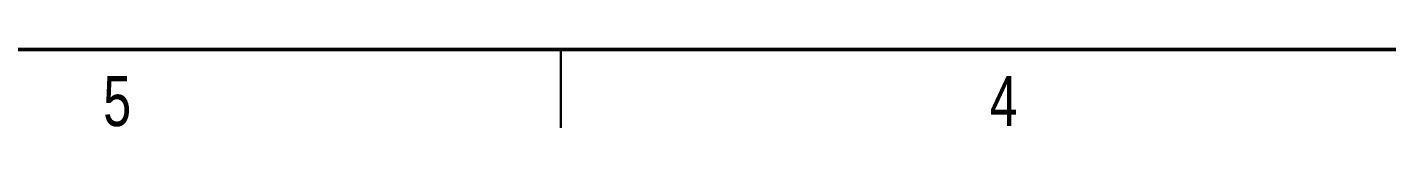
# Model space of a CAD drawing. Header units: inches. Extents: x 0.1 to 33.9, y 0.1 to 21.9.
# Drawn here: x 14.44 to 20.96, y 0.12 to 0.5 of the extents above; entities that cross this region are included whole.
import ezdxf

# ---------------------------------------------------------------- set-up
doc = ezdxf.new("R2010")
doc.units = ezdxf.units.IN
doc.header["$MEASUREMENT"] = 0
doc.layers.add('FORMAT', color=7, linetype='Continuous')
doc.styles.add('SLDTEXTSTYLE3', font='TXT', dxfattribs={"width": 0.75})

msp = doc.modelspace()

# ---------------------------------------------------------------- linework, layer by layer
at = {"color": 7, "linetype": 'Continuous', "lineweight": 25}
for p, q in [((17, 0.124961), (17, 0.500039)), ((17, 0.5), (17, 0.125))]:
    msp.add_line(p, q, dxfattribs=at)
at = {"layer": 'FORMAT', "linetype": 'Continuous', "lineweight": 50}
msp.add_line((33.5, 0.5), (0.5, 0.5), dxfattribs=at)

# ---------------------------------------------------------------- texts
at = {"color": 3, "linetype": 'Continuous', "lineweight": 0, "char_height": 0.24, "attachment_point": 2, "style": 'SLDTEXTSTYLE3'}
for s, insert in [('5', (14.872583, 0.372586)), ('4', (19.122583, 0.372586))]:
    msp.add_mtext(s, dxfattribs=dict(at, insert=insert))

doc.saveas('drawing.dxf')
